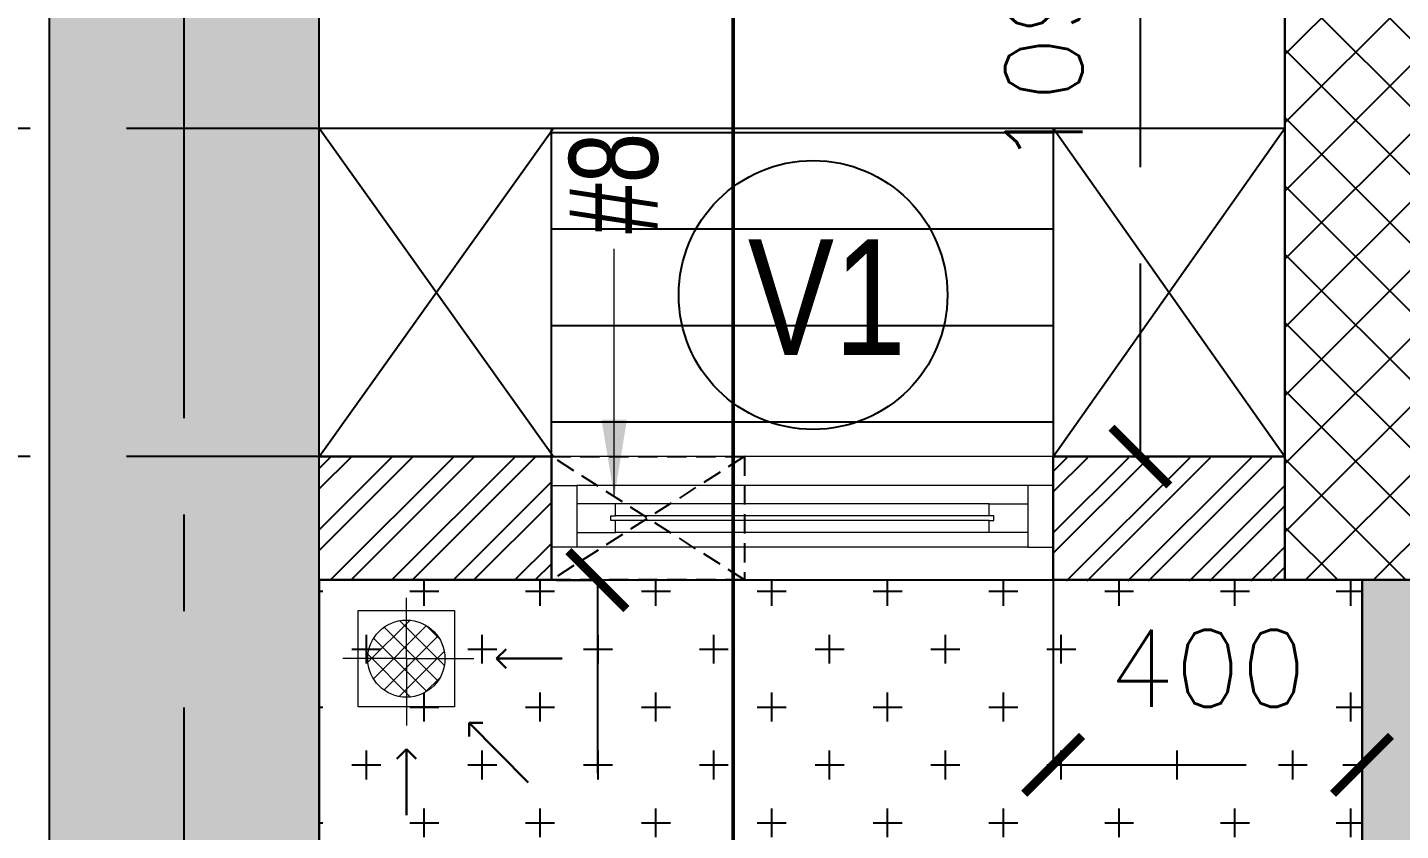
# Model space of a CAD drawing. Header units: millimetres. Extents: x 1180970 to 1231451, y -5737889 to -5695638.
# Drawn here: x 1184804 to 1186583, y -5711023 to -5709983 of the extents above; entities that cross this region are included whole.
import ezdxf
from ezdxf.enums import TextEntityAlignment as Align

# ---------------------------------------------------------------- set-up
doc = ezdxf.new("R2010")
doc.units = ezdxf.units.MM
doc.header["$LTSCALE"] = 1000
doc.header["$MEASUREMENT"] = 0
for name, pattern in [('3BHK-A$1$AUDIT_D_120904163729-0', [0]), ('3BHK-A$2$HIDDEN', [0.375, 0.25, -0.125]), ('AUDIT_D_120904163729-0', [0]), ('T8(T9 IS SIMILAR) - GROUND FLOOR - DIMENSION & TEXTING$0$HIDDEN', [0.375, 0.25, -0.125]), ('T8_PROFILE SECTIONS$0$HIDDEN', [0.375, 0.25, -0.125]), ('T8_PROFILE SECTIONS$0$PHANTOM2', [1.25, 0.625, -0.125, 0.125, -0.125, 0.125, -0.125]), ('T8_REFUGE COLUMNS$0$CENTER2', [1.125, 0.75, -0.125, 0.125, -0.125])]:
    doc.linetypes.add(name, pattern=pattern)
doc.layers.get('0').update_dxf_attribs({"linetype": 'AUDIT_D_120904163729-0'})
for name, color, linetype in [('3BHK-A$1$A-HATCH -160', 251, '3BHK-A$1$AUDIT_D_120904163729-0'), ('3BHK-A$1$A-TOI SUNK 50MM', 8, 'Continuous'), ('3BHK-A$1$CUT-OUT', 49, 'Continuous'), ('3BHK-A$1$ELE 1', 1, 'Continuous'), ('T8(T9 IS SIMILAR) - GROUND FLOOR - DIMENSION & TEXTING$0$A-DIMENSIONS', 2, 'T8(T9 IS SIMILAR) - GROUND FLOOR - DIMENSION & TEXTING$0$HIDDEN'), ('T8(T9 IS SIMILAR) - GROUND FLOOR - DIMENSION & TEXTING$0$a-window-no', 125, 'Continuous'), ('T8_PROFILE SECTIONS$0$A-PROFILE SECTIONS', 81, 'T8_PROFILE SECTIONS$0$PHANTOM2'), ('T8_REFUGE COLUMNS$0$A-CENTERLINE', 193, 'T8_REFUGE COLUMNS$0$CENTER2'), ('T8_REFUGE COLUMNS$0$A-RCC COLS', 3, 'Continuous')]:
    doc.layers.add(name, color=color, linetype=linetype)
for name, color, linetype, lineweight in [('3BHK-A$1$Ventilator', 5, 'Continuous', 0), ('3BHK-A$2$a-TOI-fixtures', 251, 'Continuous', 0), ('3BHK-A$2$A-WALL- 160', 6, 'Continuous', 30), ('T8(T9 IS SIMILAR) - GROUND FLOOR - DIMENSION & TEXTING$0$R0-18-10-2014-T1-1st Podium Floor Plan$0$Text', 2, 'Continuous', 0), ('T8(T9 IS SIMILAR) - GROUND FLOOR$0$D&W', 8, 'Continuous', 25)]:
    doc.layers.add(name, color=color, linetype=linetype, lineweight=lineweight)
doc.layers.add('T8_REFUGE COLUMNS$0$COL-HATCH', color=7, linetype='Continuous', lineweight=25, true_color=0xa3a3a3)
doc.styles.add('3BHK-A$1$Romans 1', font='romans.shx', dxfattribs={"height": 100})
doc.styles.add('T8(T9 IS SIMILAR) - GROUND FLOOR - DIMENSION & TEXTING$0$ARIAL ARROW', font='swisscl.ttf')
doc.styles.add('T8(T9 IS SIMILAR) - GROUND FLOOR - DIMENSION & TEXTING$0$LODHA STANDERD', font='sanss___.ttf')
doc.styles.add('T8(T9 IS SIMILAR) - GROUND FLOOR - DIMENSION & TEXTING$0$Romans 1', font='romans.shx', dxfattribs={"height": 100})
doc.styles.add('T8(T9 IS SIMILAR) - GROUND FLOOR - DIMENSION & TEXTING$0$Tahoma', font='tahoma.ttf')
doc.dimstyles.new('3BHK-A$1$ALPINE S', dxfattribs={"dimscale": 0, "dimtxt": 100, "dimasz": 75, "dimexe": 0, "dimexo": 0, "dimgap": 75, "dimtad": 1, "dimdec": 0, "dimzin": 0, "dimdsep": 46, "dimtxsty": '3BHK-A$1$Romans 1', "dimblk": '3BHK-A$1$_ArchTick', "dimcen": 0.09, "dimclrd": 256, "dimclre": 256, "dimclrt": 7, "dimadec": 0, "dimazin": 0, "dimtfac": 1, "dimtdec": 0, "dimtofl": 0, "dimtmove": 1, "dimatfit": 0, "dimldrblk": '3BHK-A$1$_Open90', "dimfxl": 1, "dimtolj": 1, "dimtzin": 0, "dimarcsym": 0})
doc.dimstyles.new('T8(T9 IS SIMILAR) - GROUND FLOOR - DIMENSION & TEXTING$0$ALPINE S', dxfattribs={"dimscale": 0, "dimtxt": 100, "dimasz": 75, "dimexe": 0, "dimexo": 0, "dimgap": 75, "dimtad": 1, "dimdec": 0, "dimzin": 0, "dimdsep": 46, "dimtxsty": 'T8(T9 IS SIMILAR) - GROUND FLOOR - DIMENSION & TEXTING$0$Romans 1', "dimblk": 'T8(T9 IS SIMILAR) - GROUND FLOOR - DIMENSION & TEXTING$0$_ArchTick', "dimcen": 0.09, "dimclrd": 256, "dimclre": 256, "dimclrt": 7, "dimadec": 0, "dimazin": 0, "dimtfac": 1, "dimtdec": 0, "dimtofl": 0, "dimtmove": 1, "dimatfit": 0, "dimldrblk": 'T8(T9 IS SIMILAR) - GROUND FLOOR - DIMENSION & TEXTING$0$_Open90', "dimfxl": 1, "dimtolj": 1, "dimtzin": 0, "dimarcsym": 0})
doc.dimstyles.new('T8(T9 IS SIMILAR) - GROUND FLOOR - DIMENSION & TEXTING$0$SAMATA STD', dxfattribs={"dimtxt": 100, "dimasz": 50, "dimexe": 50, "dimexo": 50, "dimgap": 10, "dimtad": 0, "dimdec": 0, "dimrnd": 5, "dimzin": 0, "dimdsep": 46, "dimtxsty": 'T8(T9 IS SIMILAR) - GROUND FLOOR - DIMENSION & TEXTING$0$Tahoma', "dimblk": 'T8(T9 IS SIMILAR) - GROUND FLOOR - DIMENSION & TEXTING$0$_Origin2', "dimcen": -50, "dimdle": 50, "dimclrd": 7, "dimclre": 7, "dimclrt": 7, "dimadec": 0, "dimazin": 0, "dimtfac": 1, "dimtdec": 0, "dimtmove": 1, "dimatfit": 3, "dimfxl": 150, "dimtfill": 1, "dimtolj": 1, "dimtzin": 0, "dimlwd": -1, "dimlwe": -1, "dimarcsym": 0})
pattern_1 = [(45, (-0.6522651473060251, 1285.594474900514), (-39.77475644174329, 39.7747564417433), []), (45, (25.8642391031608, 1285.594474900514), (-39.77475644174329, 39.7747564417433), [])]

# ---------------------------------------------------------------- blocks, each defined once
blk = doc.blocks.new('3BHK-A$1$V1')
at = {"layer": '3BHK-A$1$Ventilator'}
for p, q in [((1139503.9029181, -5700057.068097494), (1140153.9029181, -5700057.068097494)), ((1139503.9029181, -5700217.068097494), (1140153.9029181, -5700217.068097494))]:
    blk.add_line(p, q, dxfattribs=at)
at = {"layer": '3BHK-A$1$Ventilator', "color": 8}
for p, q in [((1139536.9029181, -5700094.568097494), (1140120.9029181, -5700094.568097494)), ((1139586.9029181, -5700118.318097493), (1140070.9029181, -5700118.318097493)), ((1139586.9029181, -5700155.818097494), (1140070.9029181, -5700155.818097494)), ((1139536.9029181, -5700174.568097494), (1140120.9029181, -5700174.568097494))]:
    blk.add_line(p, q, dxfattribs=at)
at = {"layer": '3BHK-A$1$Ventilator', "color": 5}
for p, q in [((1139586.9029181, -5700134.068097494), (1140070.9029181, -5700134.068097494)), ((1139586.9029181, -5700140.068097494), (1140070.9029181, -5700140.068097494))]:
    blk.add_line(p, q, dxfattribs=at)
at = {"layer": '3BHK-A$1$Ventilator', "color": 4}
for points in [[(1139503.9029181, -5700094.568097494), (1139536.9029181, -5700094.568097494), (1139536.9029181, -5700174.568097494), (1139503.9029181, -5700174.568097494)], [(1140153.9029181, -5700094.568097494), (1140120.9029181, -5700094.568097494), (1140120.9029181, -5700174.568097494), (1140153.9029181, -5700174.568097494)], [(1139586.9029181, -5700134.068097494), (1139586.9029181, -5700118.318097493), (1139536.9029181, -5700118.318097493), (1139536.9029181, -5700155.818097494), (1139586.9029181, -5700155.818097494), (1139586.9029181, -5700140.068097494), (1139580.9029181, -5700140.068097494), (1139580.9029181, -5700134.068097494)], [(1140070.9029181, -5700134.068097494), (1140070.9029181, -5700118.318097493), (1140120.9029181, -5700118.318097493), (1140120.9029181, -5700155.818097494), (1140070.9029181, -5700155.818097494), (1140070.9029181, -5700140.068097494), (1140076.9029181, -5700140.068097494), (1140076.9029181, -5700134.068097494)]]:
    blk.add_lwpolyline(points, close=True, dxfattribs=at)
blk = doc.blocks.new('3BHK-A$1$_ArchTick')
at = {"color": 0, "linetype": 'ByBlock', "const_width": 0.15}
blk.add_lwpolyline([(-0.5, -0.5), (0.5, 0.5)], dxfattribs=at)
blk = doc.blocks.new('3BHK-A$1$_Open90')
at = {"color": 0, "linetype": 'ByBlock', "lineweight": -2}
for p, q in [((0, 0), (-1, 0)), ((-0.5, 0.5), (0, 0)), ((0, 0), (-0.5, -0.5))]:
    blk.add_line(p, q, dxfattribs=at)
blk = doc.blocks.new('T8_REFUGE COLUMNS')
at = {"layer": 'T8_REFUGE COLUMNS$0$COL-HATCH', "linetype": 'ByBlock'}
h = blk.add_hatch(color=256, dxfattribs=at)
h.dxf.hatch_style = 1
h.paths.add_polyline_path([(1184832.069074491, -5718799.863253395), (1185182.069074491, -5718799.863253395), (1185182.069074491, -5709299.863253396), (1184832.069074491, -5709299.863253396)])
at = {"layer": 'T8_REFUGE COLUMNS$0$A-CENTERLINE'}
blk.add_line((1185007.069074491, -5719488.744823414), (1185007.069074491, -5698299.636913835), dxfattribs=at)
at = {"layer": 'T8_REFUGE COLUMNS$0$A-RCC COLS', "linetype": 'ByBlock'}
blk.add_lwpolyline([(1184832.069074491, -5718799.863253395), (1185182.069074491, -5718799.863253395), (1185182.069074491, -5709299.863253396), (1184832.069074491, -5709299.863253396)], close=True, dxfattribs=at)
blk = doc.blocks.new('T8(T9 IS SIMILAR) - GROUND FLOOR - DIMENSION & TEXTING$0$_ArchTick')
at = {"color": 0, "linetype": 'ByBlock', "const_width": 0.15}
blk.add_lwpolyline([(-0.5, -0.5), (0.5, 0.5)], dxfattribs=at)
blk = doc.blocks.new('*D551')
at = {"layer": 'T8(T9 IS SIMILAR) - GROUND FLOOR - DIMENSION & TEXTING$0$A-DIMENSIONS', "linetype": 'T8(T9 IS SIMILAR) - GROUND FLOOR - DIMENSION & TEXTING$0$HIDDEN', "lineweight": -2, "transparency": 16777216}
for p, q in [((1186352.673384769, -5709448.82986458), (1186245.745969061, -5709448.82986458)), ((1186337.684681786, -5710538.662032919), (1186245.745969061, -5710538.662032919))]:
    blk.add_line(p, q, dxfattribs=at)
at = {"layer": 'T8(T9 IS SIMILAR) - GROUND FLOOR - DIMENSION & TEXTING$0$A-DIMENSIONS', "lineweight": -2, "transparency": 16777216}
blk.add_line((1186245.745969061, -5710538.662032919), (1186245.745969061, -5709448.82986458), dxfattribs=at)
at = {"layer": 'T8(T9 IS SIMILAR) - GROUND FLOOR - DIMENSION & TEXTING$0$A-DIMENSIONS', "linetype": 'ByBlock', "lineweight": -2, "transparency": 16777216, "xscale": 75, "yscale": 75, "zscale": 75}
for p, rotation in [((1186245.745969061, -5709448.82986458), 90), ((1186245.745969061, -5710538.662032919), 270)]:
    blk.add_blockref('T8(T9 IS SIMILAR) - GROUND FLOOR - DIMENSION & TEXTING$0$_ArchTick', p, dxfattribs=dict(at, rotation=rotation))
at = {"layer": 'T8(T9 IS SIMILAR) - GROUND FLOOR - DIMENSION & TEXTING$0$A-DIMENSIONS', "color": 7, "linetype": 'ByBlock', "transparency": 16777216, "insert": (1186120.745969062, -5709993.745948751), "char_height": 100, "attachment_point": 5, "rotation": 90, "style": 'T8(T9 IS SIMILAR) - GROUND FLOOR - DIMENSION & TEXTING$0$Romans 1'}
blk.add_mtext('\\A1;1090', dxfattribs=at)
blk = doc.blocks.new('T8(T9 IS SIMILAR) - GROUND FLOOR - DIMENSION & TEXTING$0$_Open90')
at = {"color": 0, "linetype": 'ByBlock', "lineweight": -2}
for p, q in [((-0.5, 0.5), (0, 0)), ((0, 0), (-1, 0)), ((0, 0), (-0.5, -0.5))]:
    blk.add_line(p, q, dxfattribs=at)
blk = doc.blocks.new('*D561')
at = {"layer": 'T8(T9 IS SIMILAR) - GROUND FLOOR - DIMENSION & TEXTING$0$A-DIMENSIONS', "linetype": 'T8(T9 IS SIMILAR) - GROUND FLOOR - DIMENSION & TEXTING$0$HIDDEN', "lineweight": -2, "transparency": 16777216}
for p, q in [((1185489.180593684, -5710698.662032917), (1185542.341376759, -5710698.662032917)), ((1185489.181854267, -5713148.662792712), (1185542.341376759, -5713148.662792712))]:
    blk.add_line(p, q, dxfattribs=at)
at = {"layer": 'T8(T9 IS SIMILAR) - GROUND FLOOR - DIMENSION & TEXTING$0$A-DIMENSIONS', "lineweight": -2, "transparency": 16777216}
blk.add_line((1185542.341376759, -5710698.662032917), (1185542.341376759, -5713148.662792712), dxfattribs=at)
at = {"layer": 'T8(T9 IS SIMILAR) - GROUND FLOOR - DIMENSION & TEXTING$0$A-DIMENSIONS', "linetype": 'ByBlock', "lineweight": -2, "transparency": 16777216, "xscale": 75, "yscale": 75, "zscale": 75}
for p, rotation in [((1185542.341376759, -5710698.662032917), 90), ((1185542.341376759, -5713148.662792712), 270)]:
    blk.add_blockref('T8(T9 IS SIMILAR) - GROUND FLOOR - DIMENSION & TEXTING$0$_ArchTick', p, dxfattribs=dict(at, rotation=rotation))
at = {"layer": 'T8(T9 IS SIMILAR) - GROUND FLOOR - DIMENSION & TEXTING$0$A-DIMENSIONS', "color": 7, "linetype": 'ByBlock', "transparency": 16777216, "insert": (1185417.34137676, -5711923.662412815), "char_height": 100, "attachment_point": 5, "rotation": 90, "style": 'T8(T9 IS SIMILAR) - GROUND FLOOR - DIMENSION & TEXTING$0$Romans 1'}
blk.add_mtext('\\A1;2450', dxfattribs=at)
blk = doc.blocks.new('T8(T9 IS SIMILAR) - GROUND FLOOR - DIMENSION & TEXTING$0$WINDOW TAG')
at = {"layer": 'T8(T9 IS SIMILAR) - GROUND FLOOR - DIMENSION & TEXTING$0$a-window-no'}
blk.add_circle((0, 0), 174.0900956831736, dxfattribs=at)
at = {"layer": 'T8(T9 IS SIMILAR) - GROUND FLOOR - DIMENSION & TEXTING$0$a-window-no', "style": 'T8(T9 IS SIMILAR) - GROUND FLOOR - DIMENSION & TEXTING$0$LODHA STANDERD'}
blk.add_attdef('WINDOW', text='', height=150, dxfattribs=at).set_placement((11.34681474116587, 2.790841638110578), align=Align.MIDDLE_CENTER)
blk = doc.blocks.new('T8(T9 IS SIMILAR) - GROUND FLOOR - DIMENSION & TEXTING$0$_Origin2')
at = {"color": 0, "linetype": 'ByBlock', "lineweight": -2}
blk.add_line((-0.5, 0), (-1, 0), dxfattribs=at)
for radius in [0.5, 0.25]:
    blk.add_circle((0, 0), radius, dxfattribs=at)
blk = doc.blocks.new('*D442')
at = {"layer": 'T8(T9 IS SIMILAR) - GROUND FLOOR - DIMENSION & TEXTING$0$A-DIMENSIONS', "linetype": 'T8(T9 IS SIMILAR) - GROUND FLOOR - DIMENSION & TEXTING$0$HIDDEN', "lineweight": -2, "transparency": 16777216}
for p, q in [((1185182.810913539, -5709913.650219441), (1184658.095705449, -5709913.650219441)), ((1185182.809602021, -5710113.650519702), (1184658.095705449, -5710113.650519702))]:
    blk.add_line(p, q, dxfattribs=at)
at = {"layer": 'T8(T9 IS SIMILAR) - GROUND FLOOR - DIMENSION & TEXTING$0$A-DIMENSIONS', "lineweight": -2, "transparency": 16777216}
blk.add_line((1184658.095705449, -5709913.650219441), (1184658.095705449, -5710113.650519702), dxfattribs=at)
at = {"layer": 'T8(T9 IS SIMILAR) - GROUND FLOOR - DIMENSION & TEXTING$0$A-DIMENSIONS', "color": 7, "linetype": 'ByBlock', "transparency": 16777216, "insert": (1184533.095705448, -5710013.650369572), "char_height": 100, "attachment_point": 5, "rotation": 90, "style": 'T8(T9 IS SIMILAR) - GROUND FLOOR - DIMENSION & TEXTING$0$Romans 1', "bg_fill": 3, "box_fill_scale": 1.25, "bg_fill_color": 256, "bg_fill_true_color": 13158600, "bg_fill_transparency": 0}
blk.add_mtext('\\A1;200', dxfattribs=at)
at = {"layer": 'T8(T9 IS SIMILAR) - GROUND FLOOR - DIMENSION & TEXTING$0$A-DIMENSIONS', "linetype": 'ByBlock', "lineweight": -2, "transparency": 16777216, "xscale": 75, "yscale": 75, "zscale": 75}
for p, rotation in [((1184658.095705449, -5709913.650219441), 90), ((1184658.095705449, -5710113.650519702), 270)]:
    blk.add_blockref('T8(T9 IS SIMILAR) - GROUND FLOOR - DIMENSION & TEXTING$0$_ArchTick', p, dxfattribs=dict(at, rotation=rotation))
blk = doc.blocks.new('*D443')
at = {"layer": 'T8(T9 IS SIMILAR) - GROUND FLOOR - DIMENSION & TEXTING$0$A-DIMENSIONS', "linetype": 'T8(T9 IS SIMILAR) - GROUND FLOOR - DIMENSION & TEXTING$0$HIDDEN', "lineweight": -2, "transparency": 16777216}
for p, q in [((1185182.526145509, -5710113.650517461), (1184658.095705449, -5710113.650517461)), ((1185182.526145509, -5710538.462200978), (1184658.095705449, -5710538.462200978))]:
    blk.add_line(p, q, dxfattribs=at)
at = {"layer": 'T8(T9 IS SIMILAR) - GROUND FLOOR - DIMENSION & TEXTING$0$A-DIMENSIONS', "lineweight": -2, "transparency": 16777216}
blk.add_line((1184658.095705449, -5710113.650517461), (1184658.095705449, -5710538.462200978), dxfattribs=at)
at = {"layer": 'T8(T9 IS SIMILAR) - GROUND FLOOR - DIMENSION & TEXTING$0$A-DIMENSIONS', "linetype": 'ByBlock', "lineweight": -2, "transparency": 16777216, "xscale": 75, "yscale": 75, "zscale": 75, "rotation": 90}
blk.add_blockref('T8(T9 IS SIMILAR) - GROUND FLOOR - DIMENSION & TEXTING$0$_ArchTick', (1184658.095705449, -5710113.650517461), dxfattribs=at)
at = {"layer": 'T8(T9 IS SIMILAR) - GROUND FLOOR - DIMENSION & TEXTING$0$A-DIMENSIONS', "color": 7, "linetype": 'ByBlock', "transparency": 16777216, "insert": (1184537.48359996, -5710497.430464182), "char_height": 100, "attachment_point": 5, "rotation": 90, "style": 'T8(T9 IS SIMILAR) - GROUND FLOOR - DIMENSION & TEXTING$0$Romans 1', "bg_fill": 3, "box_fill_scale": 1.25, "bg_fill_color": 256, "bg_fill_true_color": 13158600, "bg_fill_transparency": 0}
blk.add_mtext('\\A1;425', dxfattribs=at)
at = {"layer": 'T8(T9 IS SIMILAR) - GROUND FLOOR - DIMENSION & TEXTING$0$A-DIMENSIONS', "linetype": 'ByBlock', "lineweight": -2, "transparency": 16777216, "xscale": 75, "yscale": 75, "zscale": 75, "rotation": 270}
blk.add_blockref('T8(T9 IS SIMILAR) - GROUND FLOOR - DIMENSION & TEXTING$0$_ArchTick', (1184658.095705449, -5710538.462200978), dxfattribs=at)
blk = doc.blocks.new('*D459')
at = {"layer": 'T8(T9 IS SIMILAR) - GROUND FLOOR - DIMENSION & TEXTING$0$A-DIMENSIONS', "linetype": 'T8(T9 IS SIMILAR) - GROUND FLOOR - DIMENSION & TEXTING$0$HIDDEN', "lineweight": -2, "transparency": 16777216}
for p, q in [((1186132.762199038, -5710698.462200979), (1186132.762199038, -5710937.918573828)), ((1186532.739604952, -5710698.462200979), (1186532.739604952, -5710937.918573828))]:
    blk.add_line(p, q, dxfattribs=at)
at = {"layer": 'T8(T9 IS SIMILAR) - GROUND FLOOR - DIMENSION & TEXTING$0$A-DIMENSIONS', "lineweight": -2, "transparency": 16777216}
blk.add_line((1186132.762199038, -5710937.918573828), (1186532.739604952, -5710937.918573828), dxfattribs=at)
at = {"layer": 'T8(T9 IS SIMILAR) - GROUND FLOOR - DIMENSION & TEXTING$0$A-DIMENSIONS', "color": 7, "linetype": 'ByBlock', "transparency": 16777216, "insert": (1186332.750901995, -5710812.91857383), "char_height": 100, "attachment_point": 5, "style": 'T8(T9 IS SIMILAR) - GROUND FLOOR - DIMENSION & TEXTING$0$Romans 1', "bg_fill": 3, "box_fill_scale": 1.25, "bg_fill_color": 256, "bg_fill_true_color": 13158600, "bg_fill_transparency": 0}
blk.add_mtext('\\A1;400', dxfattribs=at)
at = {"layer": 'T8(T9 IS SIMILAR) - GROUND FLOOR - DIMENSION & TEXTING$0$A-DIMENSIONS', "linetype": 'ByBlock', "lineweight": -2, "transparency": 16777216, "xscale": 75, "yscale": 75, "zscale": 75, "rotation": 180}
blk.add_blockref('T8(T9 IS SIMILAR) - GROUND FLOOR - DIMENSION & TEXTING$0$_ArchTick', (1186132.762199038, -5710937.918573828), dxfattribs=at)
at = {"layer": 'T8(T9 IS SIMILAR) - GROUND FLOOR - DIMENSION & TEXTING$0$A-DIMENSIONS', "linetype": 'ByBlock', "lineweight": -2, "transparency": 16777216, "xscale": 75, "yscale": 75, "zscale": 75}
blk.add_blockref('T8(T9 IS SIMILAR) - GROUND FLOOR - DIMENSION & TEXTING$0$_ArchTick', (1186532.739604952, -5710937.918573828), dxfattribs=at)
blk = doc.blocks.new('T8_PROFILE SECTIONS$0$MH')
at = {"layer": 'T8_PROFILE SECTIONS$0$A-PROFILE SECTIONS', "linetype": 'T8_PROFILE SECTIONS$0$HIDDEN', "ltscale": 2, "const_width": 5}
blk.add_lwpolyline([(1140339.124311035, -5697424.813746018), (1140339.124311035, -5700565.721602575)], dxfattribs=at)
blk = doc.blocks.new('PROFILE SECTION LINE T9')
at = {"layer": 'T8_PROFILE SECTIONS$0$A-PROFILE SECTIONS', "linetype": 'ByBlock', "xscale": -1}
blk.add_blockref('T8_PROFILE SECTIONS$0$MH', (1140339.124311035, 5700565.721602575), dxfattribs=at)
blk = doc.blocks.new('3BHK-A$1$A$C1DA736AB')
at = {"layer": '3BHK-A$2$a-TOI-fixtures', "linetype": 'ByBlock'}
for points in [[(117.0387634050567, 0.417050295509398, -1.444221873e-07), (202.2607585566584, 0.417050295509398, -1.444221873e-07)], [(81.71770091936924, -82.77827512752266, -1.444221873e-07), (158.169462530408, -159.9498260067776, -1.444221873e-07)], [(0.4170502950437367, -117.0387634048238, -1.444221873e-07), (0.4170502950437367, -202.2607585564256, -1.444221873e-07)]]:
    blk.add_leader(points, dimstyle='3BHK-A$1$ALPINE S', override={"dimscale": 1, "dimasz": 25, "dimtad": 0, "dimfxl": 5, "dimtfill": 1, "dimarcsym": 1}, dxfattribs=at)
blk = doc.blocks.new('3BHK-A$1$Type-A-First Floor Plan-bottom-up$0$FLOOR TRAP-flat-6')
at = {"layer": '3BHK-A$2$a-TOI-fixtures'}
h = blk.add_hatch(dxfattribs=at)
h.set_pattern_fill('ACET-2D-_USER', color=256, scale=20, angle=45, style=0, double=1, pattern_type=0)
h.set_pattern_definition([(45, (-789896.9811593808, 5385770.065510595), (-14.14213562373095, 14.14213562373095), []), (135, (-789896.9811593808, 5385770.065510595), (-14.14213562373095, -14.14213562373095), [])])
edge = h.paths.add_edge_path()
edge.add_arc((150, 150), 50, 0, 360)
for q in [(150, 228.6066128518432), (67.63823741488159, 150), (237.4005553794559, 150), (150, 63.56981365382671)]:
    blk.add_line((150, 150), q, dxfattribs=at)
blk.add_lwpolyline([(87.5, 212.5), (212.5, 212.5), (212.5, 87.5), (87.5, 87.5)], close=True, dxfattribs=at)
blk.add_circle((150, 150), 50, dxfattribs=at)
at = {"layer": '3BHK-A$2$A-WALL- 160', "linetype": 'ByBlock'}
blk.add_blockref('3BHK-A$1$A$C1DA736AB', (149.5829497049562, 149.5829497044906, 1.444221873e-07), dxfattribs=at)
blk = doc.blocks.new('3BHK-A')
at = {"layer": '3BHK-A$1$A-HATCH -160', "linetype": 'ByBlock'}
h = blk.add_hatch(dxfattribs=at)
h.set_pattern_fill('ZIGZAG', color=256, scale=250)
h.set_pattern_definition([(9.199999999999998e-15, (1.3038516e-08, 0), (31.25, 31.25), [31.25, -31.25]), (90, (31.25000001303852, 0), (-31.25, 31.25), [31.25, -31.25])])
h.paths.add_polyline_path([(1185182.784720457, -5714749.522536783), (1186532.739604952, -5714749.522536783), (1186532.739604952, -5714149.53015602), (1186632.739604952, -5714149.53015602), (1186632.739604954, -5714749.522536783), (1188712.739604953, -5714749.522536782), (1188712.737810912, -5714049.530156025), (1189032.455970523, -5714049.530156025), (1189032.456343461, -5714149.529336602), (1188812.739604953, -5714149.530156019), (1188812.739604953, -5715449.514917541), (1189032.455970523, -5715449.514098127), (1189032.455970526, -5715549.514098127), (1188712.739604953, -5715549.514917541), (1188712.739604953, -5714849.522536782), (1186632.739604952, -5714849.522536783), (1186632.739604952, -5715664.52257501), (1186532.739604952, -5715664.52257501), (1186532.739604952, -5714849.522536783), (1185182.784793119, -5714849.522536782)])
h.paths.add_polyline_path([(1185182.784720457, -5713249.522536782), (1185782.739604952, -5713249.522536782), (1185782.739604952, -5713149.522536782), (1185182.784720457, -5713149.522536782)])
h.paths.add_polyline_path([(1186532.739604952, -5710699.522536782), (1186632.739604952, -5710699.522536782), (1186632.739604952, -5713249.522536782), (1186532.739604952, -5713249.522536782)])
h.paths.add_polyline_path([(1186532.739604953, -5717399.522536783), (1186632.739604952, -5717399.522536783), (1186632.739604952, -5716414.522575011), (1186532.739604953, -5716414.522575011)])
h.paths.add_polyline_path([(1194902.150947614, -5715375.036354458), (1194082.260591126, -5715375.036354458), (1194082.260591126, -5715475.036354458), (1194902.150947614, -5715475.036354458)])
h.paths.add_polyline_path([(1195782.150947614, -5715375.036354458), (1196682.238411872, -5715375.036354458), (1196682.238411872, -5715475.036354458), (1195782.150947614, -5715475.036354458)])
h.paths.add_polyline_path([(1194132.526145509, -5714149.863253382), (1196532.369635714, -5714149.863253382), (1196532.369635714, -5714049.863253382), (1194132.526145509, -5714049.863253382)])
h.paths.add_polyline_path([(1197432.369635714, -5711800.181709208), (1197532.369635713, -5711800.181709208), (1197532.369635713, -5714149.863253382), (1197432.369635714, -5714149.863253382)])
h.paths.add_polyline_path([(1198282.369635714, -5714149.863253382), (1198958.700144985, -5714149.863253387), (1198958.700144985, -5714049.864075284), (1198282.369635714, -5714049.86407528)])
h.paths.add_polyline_path([(1196871.920479781, -5720208.620572756), (1196082.231456206, -5720209.680859622), (1196082.33626486, -5720109.672830017), (1196082.234802242, -5720109.680760174), (1196182.231456206, -5720109.680761719), (1196871.920479781, -5720108.620474853)])
h.paths.add_polyline_path([(1193397.244164141, -5709939.875150396), (1193882.260591126, -5709939.579262342), (1193882.260591126, -5710040.054321714), (1193397.32087479, -5710040.054321714)])
h.paths.add_polyline_path([(1186632.700148101, -5708554.689457875), (1187192.339545021, -5708554.767533189), (1187192.339545021, -5708654.722368721), (1186632.703050737, -5708654.722368753)])
h.paths.add_polyline_path([(1194182.260592735, -5715723.976018642), (1194082.260591126, -5715723.976018642), (1194082.260591126, -5715473.976018642), (1194182.260592735, -5715473.976018642)])
h = blk.add_hatch(dxfattribs=at)
h.set_pattern_fill('ANSI37', color=256, scale=500)
h.set_pattern_definition([(45, (-0.6522651473060251, 1286.837772074155), (-44.19417382415921, 44.19417382415922), []), (135, (-0.6522651473060251, 1286.837772074155), (-44.19417382415922, -44.19417382415921), [])])
h.paths.add_polyline_path([(1186432.802615945, -5709298.647888212), (1186632.700147278, -5709298.635063596), (1186632.739604954, -5710698.462200964), (1186432.871085017, -5710698.472186114)])
h = blk.add_hatch(dxfattribs=at)
h.set_pattern_fill('ANSI32', color=256, scale=150)
h.set_pattern_definition(pattern_1)
h.paths.add_polyline_path([(1185182.443439537, -5710698.462200965), (1185482.76219904, -5710698.420382273), (1185482.827540741, -5710538.462200978), (1185182.069074493, -5710538.462200968)])
h = blk.add_hatch(dxfattribs=at)
h.set_pattern_fill('ANSI32', color=256, scale=150)
h.set_pattern_definition(pattern_1)
h.paths.add_polyline_path([(1186132.762199039, -5710699.705498138), (1186432.862815375, -5710699.705498138), (1186432.862815375, -5710539.704464999), (1186132.762199039, -5710539.704464999)])
at = {"layer": '3BHK-A$1$A-TOI SUNK 50MM'}
h = blk.add_hatch(dxfattribs=at)
h.set_pattern_fill('CROSS', color=256, scale=300, style=0)
h.set_pattern_definition([(9.199999999999998e-15, (-0.6522651473060251, 1286.837772074155), (75, 75), [37.5, -112.5]), (90, (18.09773485269397, 1268.087772074155), (-74.99999999999999, 75), [37.5, -112.5])])
h.paths.add_polyline_path([(1186532.739604952, -5713148.462200964), (1185182.443439536, -5713148.462200964), (1185182.443439536, -5710698.462200965), (1186532.739604952, -5710698.462200965)])
h.paths.add_polyline_path([(1185182.446462471, -5714848.571983552), (1186532.739604952, -5714848.571983552), (1186532.739604952, -5717398.462200963), (1185182.446462471, -5717398.462200963)])
at = {"layer": '3BHK-A$1$CUT-OUT'}
h = blk.add_hatch(dxfattribs=at)
h.set_pattern_fill('ANSI31', color=256, scale=1000, angle=135)
h.set_pattern_definition([(180, (23756.70940238517, 9256.166669799948), (-2.13e-14, -125), [])])
edge = h.paths.add_edge_path()
edge.add_line((1185483.829412092, -5710113.652822076), (1186131.537594369, -5710113.65809912))
edge.add_line((1186131.537594368, -5710113.65809912), (1186133.797805165, -5710538.468000308))
edge.add_line((1186133.797805165, -5710538.468000308), (1185483.089635742, -5710538.462723266))
edge.add_line((1185483.089635742, -5710538.462723266), (1185480.829412091, -5710113.652822076))
at = {"linetype": '3BHK-A$2$HIDDEN', "ltscale": 0.1}
for p, q in [((1185732.762199012, -5710698.420382273, -0.0243255186329129), (1185482.762199012, -5710538.420382272, -0.0243255186329129)), ((1185732.762199012, -5710538.420382272, -0.0243255186329129), (1185482.762199012, -5710698.420382273, -0.0243255186329129))]:
    blk.add_line(p, q, dxfattribs=at)
at = {"linetype": '3BHK-A$2$HIDDEN', "ltscale": 0.1, "elevation": -0.0243255186329129}
blk.add_lwpolyline([(1185732.762199012, -5710698.420382273), (1185482.762199012, -5710698.420382273), (1185482.762199012, -5710538.420382272), (1185732.762199012, -5710538.420382272)], close=True, dxfattribs=at)
at = {"layer": '3BHK-A$1$A-TOI SUNK 50MM', "elevation": -0.0243255186329129}
blk.add_lwpolyline([(1186532.739604952, -5713148.462200964), (1185182.443439536, -5713148.462200964), (1185182.443439536, -5710698.462200965), (1186532.739604952, -5710698.462200965)], close=True, dxfattribs=at)
at = {"layer": '3BHK-A$1$CUT-OUT'}
for p, q in [((1185182.521169395, -5710113.650217075, 0.2030585946563996), (1185485.452835989, -5710538.462200698, 0.2030447474376618)), ((1185485.452769161, -5710113.650217075, 0.5618762655485626), (1185182.526145509, -5710538.462200965, -0.5138890929442232)), ((1186133.160741023, -5710113.657962178, 0.1573694573613147), (1186432.890460376, -5710538.461167702, -0.0243255186329129)), ((1186432.804096403, -5710113.657912637, 0.1034187628921517), (1186133.165954224, -5710538.462200965, -0.0243255186329129))]:
    blk.add_line(p, q, dxfattribs=at)
at = {"layer": '3BHK-A$1$ELE 1', "linetype": 'ByBlock'}
for p, q in [((1186432.840860951, -5710113.660403747, 0.1429663896231545), (1185182.526145509, -5710113.650517448, -0.5138890929442232)), ((1185482.457812103, -5710113.652685177, -0.0243255186329129), (1185482.457812103, -5710538.462200965, -0.0243255186329129)), ((1186133.165954224, -5710538.462200965, -0.0243255186329129), (1186133.165954224, -5710113.657962218, -0.0243255186329129))]:
    blk.add_line(p, q, dxfattribs=at)
at = {"layer": '3BHK-A$2$A-WALL- 160', "linetype": 'ByBlock'}
for p, q in [((1186432.871084501, -5710698.462200964, 0.0550370662590738), (1186432.798739721, -5709298.647888855, -0.6392889634714325)), ((1185482.762198987, -5710538.462200967, -0.0243255186329129), (1185182.526145509, -5710538.462200965, -0.5138890929442232)), ((1185482.762198987, -5710698.462200964, -0.0243255186329129), (1185482.762198987, -5710538.462200965, -0.0243255186329129)), ((1186432.890460376, -5710538.461167702, -0.0243255186329129), (1186132.762198987, -5710538.462200967, -0.0243255186329129)), ((1186132.762198987, -5710698.462200964, -0.0243255186329129), (1186132.762198987, -5710538.462200965, -0.0243255186329129)), ((1185482.762198987, -5710698.462200964, -0.0243255186329129), (1185182.784720457, -5710698.462200964, -0.0243255186329129)), ((1186632.739604952, -5710698.462200964, -0.0243255186329129), (1186132.762198987, -5710698.462200964, -0.0243255186329129)), ((1186532.739604952, -5713248.462200965, -0.0243255186329129), (1186532.739604952, -5710698.462200964, -0.0243255186329129))]:
    blk.add_line(p, q, dxfattribs=at)
at = {"layer": '3BHK-A$2$a-TOI-fixtures', "extrusion": (0, 0, -1), "xscale": -0.9999999999999998, "zscale": -0.9999999999999998}
blk.add_blockref('3BHK-A$1$Type-A-First Floor Plan-bottom-up$0$FLOOR TRAP-flat-6', (-1185144.968196608, -5710950.416475204, 0.1656373630990691), dxfattribs=at)
at = {"layer": '3BHK-A$2$A-WALL- 160', "linetype": 'ByBlock', "xscale": -1}
blk.add_blockref('3BHK-A$1$V1', (2325636.665117138, -10481.39410348516, -0.0243255186329129), dxfattribs=at)
blk = doc.blocks.new('T8(T9 IS SIMILAR) - GROUND FLOOR')
at = {"layer": 'T8(T9 IS SIMILAR) - GROUND FLOOR$0$D&W', "linetype": 'ByBlock'}
for name in ['T8_REFUGE COLUMNS', '3BHK-A']:
    blk.add_blockref(name, (0, 0), dxfattribs=at)
blk = doc.blocks.new('T8(T9 IS SIMILAR) - GROUND FLOOR - DIMENSION & TEXTING')
at = {"layer": 'T8(T9 IS SIMILAR) - GROUND FLOOR - DIMENSION & TEXTING$0$a-window-no'}
ref = blk.add_blockref('T8(T9 IS SIMILAR) - GROUND FLOOR - DIMENSION & TEXTING$0$WINDOW TAG', (1185821.736029915, -5710329.344018918, 1.618416112094053), dxfattribs=dict(at, rotation=180))
ref.add_attrib('WINDOW', 'V1', dxfattribs={"height": 150, "style": 'T8(T9 IS SIMILAR) - GROUND FLOOR - DIMENSION & TEXTING$0$LODHA STANDERD', "width": 0.8}).set_placement((1185839.689626695, -5710332.134860554, 1.618416112094053), align=Align.MIDDLE_CENTER)
at = {"layer": 'T8(T9 IS SIMILAR) - GROUND FLOOR - DIMENSION & TEXTING$0$R0-18-10-2014-T1-1st Podium Floor Plan$0$Text', "linetype": 'ByBlock', "style": 'T8(T9 IS SIMILAR) - GROUND FLOOR - DIMENSION & TEXTING$0$ARIAL ARROW'}
blk.add_text('#8', height=114.75, rotation=90, dxfattribs=at).set_placement((1185620.438721901, -5710250.166230345, 0.0328394501544324))
at = {"layer": 'T8(T9 IS SIMILAR) - GROUND FLOOR - DIMENSION & TEXTING$0$A-DIMENSIONS', "linetype": 'ByBlock'}
for base, p1, p2, picture, middle in [((1186245.745969061, -5709448.82986458, 0.4895635743113104), (1186337.684681786, -5710538.662032919, 0.4895635743113104), (1186352.673384769, -5709448.82986458, 0.4895635743113104), '*D551', (1186120.745969062, -5709993.745948751, 0.4895635743113104)), ((1185542.341376759, -5713148.662792712, 0.4895635743113104), (1185489.180593684, -5710698.662032917, 0.4895635743113104), (1185489.181854267, -5713148.662792712, 0.4895635743113104), '*D561', (1185417.34137676, -5711923.662412815, 0.4895635743113104))]:
    dim = blk.add_linear_dim(base=base, p1=p1, p2=p2, angle=90, dimstyle='T8(T9 IS SIMILAR) - GROUND FLOOR - DIMENSION & TEXTING$0$ALPINE S', override={"dimscale": 1, "dimfxl": 5, "dimarcsym": 1}, dxfattribs=at)
    dim.commit()
    dim.dimension.update_dxf_attribs({"geometry": picture, "text_midpoint": middle})
dim = blk.add_linear_dim(base=(1184658.095705449, -5710113.650519702, 0.0346101277109421), p1=(1185182.810913539, -5709913.650219441, 0.0346101277109421), p2=(1185182.809602021, -5710113.650519702, -0.4791300507540717), angle=90, dimstyle='T8(T9 IS SIMILAR) - GROUND FLOOR - DIMENSION & TEXTING$0$ALPINE S', override={"dimscale": 1, "dimfxl": 5, "dimtfill": 1, "dimarcsym": 1}, dxfattribs=at)
dim.commit()
dim.dimension.update_dxf_attribs({"geometry": '*D442', "text_midpoint": (1184658.095705449, -5710013.650369572, 0.0346101277109421), "dimtype": 128})
dim = blk.add_linear_dim(base=(1186532.739604952, -5710937.918573828), p1=(1186132.762199038, -5710698.462200979, -0.0243255186329129), p2=(1186532.739604952, -5710698.462200979, -0.0243255186329129), dimstyle='T8(T9 IS SIMILAR) - GROUND FLOOR - DIMENSION & TEXTING$0$ALPINE S', override={"dimscale": 1, "dimfxl": 5, "dimtfill": 1, "dimarcsym": 1}, dxfattribs=at)
dim.commit()
dim.dimension.update_dxf_attribs({"geometry": '*D459', "text_midpoint": (1186332.750901995, -5710937.918573828), "dimtype": 128})
at = {"layer": 'T8(T9 IS SIMILAR) - GROUND FLOOR - DIMENSION & TEXTING$0$R0-18-10-2014-T1-1st Podium Floor Plan$0$Text'}
blk.add_leader([(1185564.2226336, -5710590.881943864), (1185564.195428816, -5710378.057574025), (1185564.2226336, -5710269.518930508)], dimstyle='T8(T9 IS SIMILAR) - GROUND FLOOR - DIMENSION & TEXTING$0$SAMATA STD', override={"dimscale": 1, "dimasz": 100, "dimclrd": 2, "dimfxlon": 1, "dimarcsym": 1}, dxfattribs=at)
at = {"layer": 'T8(T9 IS SIMILAR) - GROUND FLOOR - DIMENSION & TEXTING$0$A-DIMENSIONS', "linetype": 'ByBlock'}
dim = blk.add_linear_dim(base=(1184658.095705449, -5710538.462200978, 0.0346101277109421), p1=(1185182.526145509, -5710113.650517461, -0.4792789652332812), p2=(1185182.526145509, -5710538.462200978, -0.4792789652332812), angle=90, dimstyle='T8(T9 IS SIMILAR) - GROUND FLOOR - DIMENSION & TEXTING$0$ALPINE S', override={"dimscale": 1, "dimfxl": 5, "dimtfill": 1, "dimarcsym": 1}, dxfattribs=at)
dim.commit()
dim.dimension.update_dxf_attribs({"geometry": '*D443', "text_midpoint": (1184662.48359996, -5710497.430464182, 0.0346101277109421), "dimtype": 128})

msp = doc.modelspace()

# ---------------------------------------------------------------- block references
at = {"linetype": 'ByBlock'}
msp.add_blockref('T8(T9 IS SIMILAR) - GROUND FLOOR', (0, 0), dxfattribs=at)

# ---------------------------------------------------------------- next in the draw order: block references
msp.add_blockref('T8(T9 IS SIMILAR) - GROUND FLOOR - DIMENSION & TEXTING', (0, 0), dxfattribs=at)

# ---------------------------------------------------------------- next in the draw order: block references
at = {"layer": 'T8_PROFILE SECTIONS$0$A-PROFILE SECTIONS', "linetype": 'ByBlock'}
msp.add_blockref('PROFILE SECTION LINE T9', (1185718.170276827, -5711615.764854527, -0.0243255186329129), dxfattribs=at)

doc.saveas('drawing.dxf')
